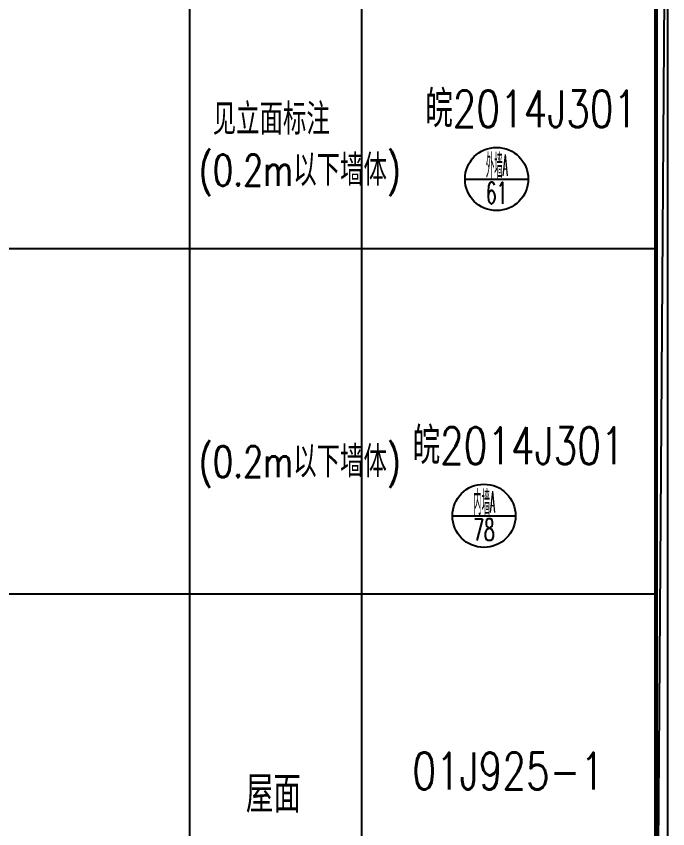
# Model space of a CAD drawing. Extents: x -21908402 to 2165534, y 88493 to 5079726.
# Drawn here: x 2032800 to 2040589, y 411997 to 421705 of the extents above; entities that cross this region are included whole.
import ezdxf
from ezdxf.enums import TextEntityAlignment as Align

# ---------------------------------------------------------------- set-up
doc = ezdxf.new("R2010")
doc.units = 0
doc.header["$LTSCALE"] = 1000
for name, color, linetype in [('PUB_DIM', 3, 'Continuous'), ('WINDOW', 94, 'Continuous'), ('图框', 66, 'Continuous')]:
    doc.layers.add(name, color=color, linetype=linetype)
doc.styles.add('COMP', font='complex_.ttf', dxfattribs={"bigfont": 'hztxt'})
doc.styles.add('HZ5', font='txt.shx', dxfattribs={"width": 0.7, "bigfont": 'hztxt.shx'})

# ---------------------------------------------------------------- blocks, each defined once
blk = doc.blocks.new('_INDEX')
blk.add_line((-0.5, 0), (0.5, 0))
blk.add_circle((0, 0), 0.5)
at = {"style": 'COMP'}
for tag, width, p, p2 in [('1', 1.388087, (-0.17, 0.05), (0.17, 0.05)), ('-', 0.84274, (-0.17, -0.39), (0.17, -0.39))]:
    blk.add_attdef(tag, text='', height=0.34, dxfattribs=dict(at, width=width)).set_placement(p, p2, align=Align.FIT)
blk = doc.blocks.new('FFFDD')
at = {"layer": 'WINDOW', "linetype": 'ByBlock'}
blk.add_line((1760215.7, 407823.5), (1760356, 428496.5), dxfattribs=at)
blk.add_lwpolyline([(1741462.9, 407683.5), (1760355.7, 407683.5), (1760355.7, 428636.5), (1741462.9, 428636.5)], close=True, dxfattribs=at)
at = {"layer": 'WINDOW', "linetype": 'ByBlock', "const_width": 50}
blk.add_lwpolyline([(1741602.9, 407823.5), (1760215.7, 407823.5), (1760215.7, 428496.5), (1741602.9, 428496.5)], close=True, dxfattribs=at)
at = {"layer": '图框'}
for p, q in [((1754643.4, 407823.5), (1754643.4, 428496.5)), ((1756699.5, 407798.9), (1756699.5, 428471.9)), ((1741602.9, 419611.6), (1757010.6, 419611.6)), ((1741602.9, 419611.6), (1760215.7, 419611.6)), ((1757010.6, 419611.6), (1760215.7, 419611.6)), ((1741602.9, 415484.9), (1760215.7, 415484.9))]:
    blk.add_line(p, q, dxfattribs=at)
at = {"layer": 'PUB_DIM'}
ref = blk.add_blockref('_INDEX', (1758309.7, 420441), dxfattribs=dict(at, xscale=755.5679997608531, yscale=755.5680000858265, zscale=755.5680000219901))
ref.add_attrib('1', '外墙A', dxfattribs={"layer": '0', "height": 256.89, "style": 'COMP', "width": 0.272985}).set_placement((1758181.2, 420478.8, -6743.4), (1758438.1, 420478.8, -6743.4), align=Align.FIT)
ref.add_attrib('-', '61', dxfattribs={"layer": '0', "height": 256.89, "style": 'COMP', "width": 0.597514}).set_placement((1758181.2, 420146.3, -6743.4), (1758438.1, 420146.3, -6743.4), align=Align.FIT)
ref = blk.add_blockref('_INDEX', (1758158.3, 416417), dxfattribs=dict(at, xscale=755.5679997608531, yscale=755.5680000858265, zscale=755.5680000219901))
ref.add_attrib('1', '内墙A', dxfattribs={"layer": '0', "height": 256.89, "style": 'COMP', "width": 0.272985}).set_placement((1758029.9, 416454.7, -6743.4), (1758286.8, 416454.7, -6743.4), align=Align.FIT)
ref.add_attrib('-', '78', dxfattribs={"layer": '0', "height": 256.89, "style": 'COMP', "width": 0.524557}).set_placement((1758029.9, 416122.3, -6743.4), (1758286.8, 416122.3, -6743.4), align=Align.FIT)
at = {"linetype": 'ByBlock', "style": 'HZ5', "width": 0.75}
for s, height, p in [('皖2014J301', 440, (1757454.3, 421058.6)), ('见立面标注', 373.35, (1754915.3, 420969.4)), ('(0.2m以下墙体)', 373.35, (1754749.9, 420360.2)), ('皖2014J301', 440, (1757303, 417034.6)), ('(0.2m以下墙体)', 373.35, (1754749.9, 416877.2)), ('01J925-1', 440, (1757303, 413147.9)), ('屋面', 440, (1755310.5, 412870.2))]:
    blk.add_text(s, height=height, dxfattribs=at).set_placement(p)

msp = doc.modelspace()

# ---------------------------------------------------------------- block references
msp.add_blockref('FFFDD', (280233.5, -680.8))

doc.saveas('drawing.dxf')
